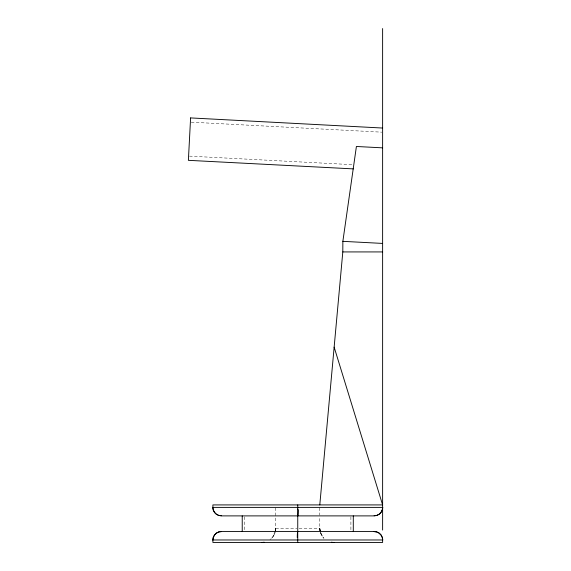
<?xml version="1.0" encoding="UTF-8"?>
<svg xmlns="http://www.w3.org/2000/svg" width="571" height="571" viewBox="0 0 571 571"><rect width="100%" height="100%" fill="white"/><g stroke="black" fill="none" stroke-linecap="round" stroke-linejoin="round"><path stroke-width="0.43" stroke-dasharray="2.85 2.14" d="M275.493 530.859L275.729 516.598M275.443 531.123L275.729 528.282A14.168 14.168 0 0 1 271.582 538.303L270.026 539.581M271.582 538.303L273.416 536.033L275.729 528.282M273.416 536.033L274.68 533.642M275.736 528.282L296.863 528.282M299.104 528.282L319.781 528.282A14.168 14.168 0 0 0 323.935 538.303L320.838 533.642M191.242 122.18L381.763 132.165M189.465 156.133L352.179 164.655M322.094 536.033L319.789 528.282L319.789 516.598M320.402 532.179L320.781 533.5M320.402 532.008L319.453 528.282L319.831 530.002M320.074 531.123L319.789 528.282L320.024 530.859M350.901 516.869L350.901 530.502M319.789 507.84L319.789 515.142M275.729 507.84L275.729 515.87M244.616 516.869L244.616 530.502"/><path stroke-width="0.86" d="M297.776 509.653L297.784 515.763M319.789 504.914L342.807 251.925L342.864 241.34L356.404 146.483L382.62 147.853M297.734 531.587L297.734 532.143M190.607 117.89L188.38 160.33L353.299 168.888M342.807 251.925L382.62 251.925M212.897 507.391L382.62 507.391A8.501 8.501 0 0 1 374.119 515.891L221.398 515.891A8.501 8.501 0 0 1 212.897 507.391L212.897 504.914L382.62 504.914L334.142 347.139M212.897 539.973L382.62 539.973L382.62 542.45L212.897 542.45L212.897 539.973A8.501 8.501 0 0 1 221.398 531.473L374.119 531.473A8.501 8.501 0 0 1 382.62 539.973M382.62 128.04L190.607 117.919M342.864 241.34L382.62 243.424M297.762 507.74L297.762 507.562A8.622 0.528 89.1 0 1 297.741 507.89L297.776 509.475M297.762 507.912L297.755 504.914M297.734 532.343L297.748 539.459A8.629 0.564 89 0 0 297.712 539.973L297.755 542.45M382.62 28.55L382.62 530.059M353.292 515.891L353.292 531.473M242.225 515.891L242.225 531.473M264.137 542.214A14.168 14.168 0 0 1 261.561 542.45M221.391 515.727A8.765 8.315 90 0 1 212.697 507.405M382.813 507.405A8.765 8.315 -90 0 1 374.126 515.727M374.126 531.637A8.765 8.315 90 0 1 382.813 539.966M212.74 539.966A8.765 8.28 -87.4 0 1 221.391 531.637M297.27 537.639A8.501 0.628 89 0 1 297.755 531.48L297.755 515.891A8.501 0.628 89 0 0 298.248 509.725M333.949 542.45A14.168 14.168 0 0 1 331.373 542.214"/></g></svg>
